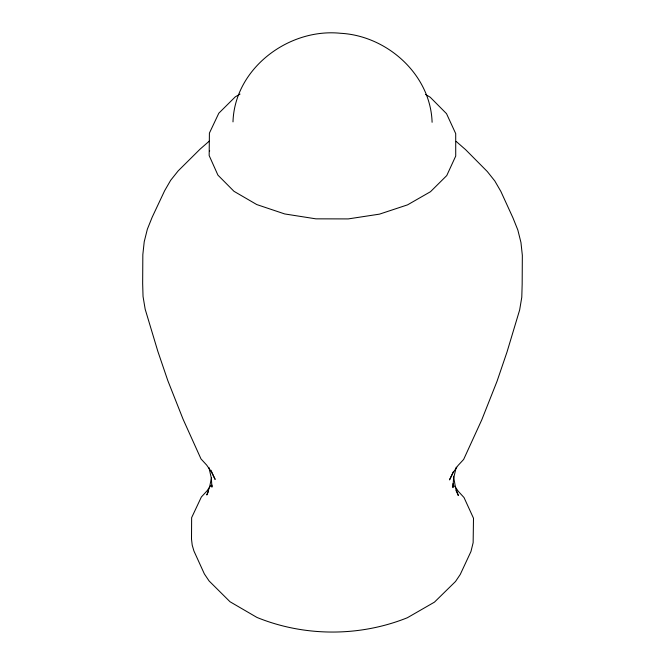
<?xml version="1.0" encoding="UTF-8"?>
<svg xmlns="http://www.w3.org/2000/svg" width="665" height="665" viewBox="0 0 665 665"><rect width="100%" height="100%" fill="white"/><g stroke="black" fill="none" stroke-linecap="round" stroke-linejoin="round"><path stroke-width="1" d="M211.944 485.101L211.936 487.137L211.345 478.177L208.943 467.528M452.981 483.546L452.956 487.62L453.547 478.667L456.265 467.088M232.991 121.886C234.654 68.362 288.743 27.922 340.53 33.283C387.155 35.727 430.604 74.605 432.1 122.285M211.453 477.769L209.708 486.531L206.807 494.993L208.544 491.302M209.467 151.321L209.666 150.772M453.422 471.593L449.515 479.897L453.247 472.408L457.969 465.567L463.638 459.449L481.784 419.815L497.021 381.311L507.021 351.985L519.648 309.965L521.784 297.222L522.166 284.221L522.341 255.377L520.953 242.501L517.819 229.957L512.981 217.912L500.845 191.395L494.793 180.947L487.279 171.512L465.575 149.633L456.198 141.454M210.705 485.541L207.031 490.87L201.362 496.988L191.636 517.661L191.503 539.082L192.21 545.125L193.914 550.961L204.379 573.945L209.118 580.986L230.007 601.742L256.948 617.436C304.612 636.846 359.615 636.904 407.371 617.735L434.445 602.149L455.525 581.484L460.255 574.46L470.953 551.518L473.139 542.69L473.497 518.226L464.012 497.52L458.335 491.369L454.644 486.04M209.467 140.955L200.132 149.093L178.17 170.888L170.672 180.29L164.637 190.722L152.185 217.189L147.347 229.217L144.222 241.744L142.834 254.612L142.659 283.456L143.042 296.457L145.178 309.208L157.821 351.278L167.829 380.654L183.075 419.208L200.988 458.917L206.665 465.068L211.404 471.926L215.152 479.423L210.921 470.18M240.023 94.081L235.302 96.841L218.81 113.216L209.409 133.1L209.159 155.56L217.921 175.119L233.989 191.312L256.765 204.562L284.711 213.947L315.908 218.843L348.236 218.91L379.491 214.138L407.545 204.862L430.488 191.711L446.747 175.577L455.725 156.059L455.708 133.599L446.523 113.673L430.213 97.231L425.525 94.455M455.774 489.955L458.31 495.5L455.409 487.021L453.522 476.265"/></g></svg>
